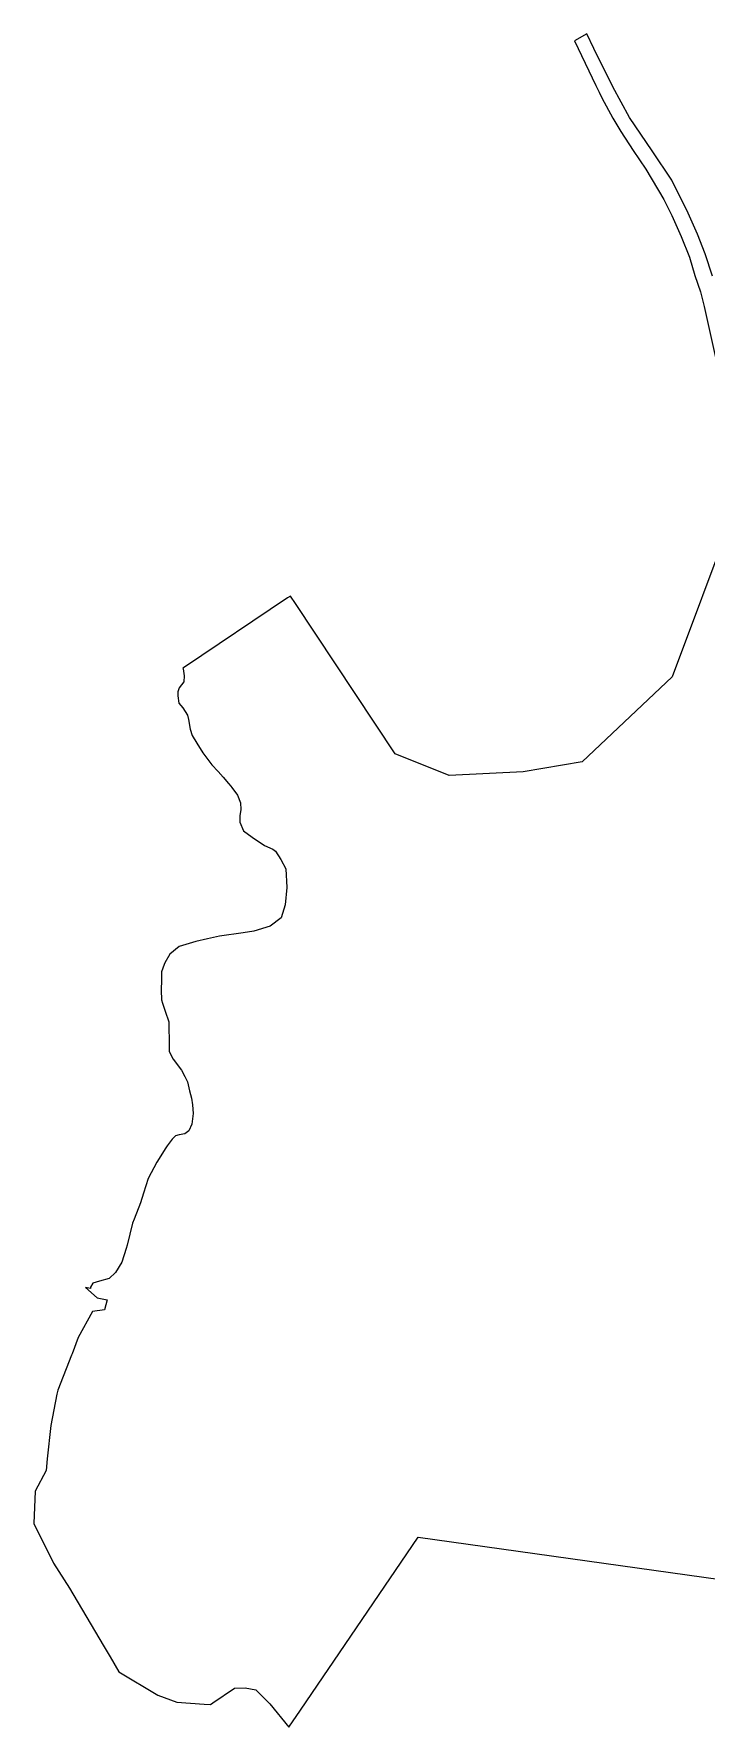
# Model space of a CAD drawing. Header units: metres. Extents: x 302094 to 304730, y 6265242 to 6268907.
# Drawn here: x 302094 to 302990, y 6266651 to 6268907 of the extents above; entities that cross this region are included whole.
import ezdxf

# ---------------------------------------------------------------- set-up
doc = ezdxf.new("R2010")
doc.units = ezdxf.units.M
doc.layers.add('Cadastre Land Parcels_SP_EXT', color=7, linetype='Continuous', lineweight=5)

msp = doc.modelspace()

# ---------------------------------------------------------------- linework, layer by layer
at = {"layer": 'Cadastre Land Parcels_SP_EXT', "linetype": 'Continuous'}
for points in [[(302998.2, 6268584.4), (302988.4, 6268614), (302978.4, 6268640.3), (302965.9, 6268668.1), (302944.2, 6268712.3), (302917.8, 6268751.5), (302887.6, 6268795.5), (302865.3, 6268836.8), (302840, 6268887.8), (302830.9, 6268907.2), (302814.2, 6268897.9), (302828.5, 6268868.2), (302842.9, 6268838.5), (302845, 6268834), (302847.2, 6268829.5), (302850.9, 6268821.7), (302865.7, 6268795), (302876, 6268777.1), (302892.7, 6268751.9), (302909.7, 6268727), (302933.7, 6268686.3), (302944.3, 6268665.1), (302956.7, 6268637.3), (302967.7, 6268609.8), (302974.7, 6268585.1), (302982.4, 6268563.6), (302987.5, 6268544), (303040.2, 6268306)], [(303024, 6268262.6), (302944.7, 6268050.3), (302824.8, 6267937.2), (302746, 6267923.9), (302647.3, 6267918.7), (302575.5, 6267947.6), (302442.3, 6268147.9), (302435.6, 6268158), (302431.9, 6268155.5), (302294.3, 6268063.1), (302292.4, 6268061.8), (302292.6, 6268060.8), (302293.9, 6268051.7), (302293.4, 6268043.5), (302287.4, 6268035.5), (302285.5, 6268030.4), (302285.4, 6268024.8), (302286.8, 6268015.3), (302292.1, 6268008.9), (302298.2, 6267999.3), (302299.7, 6267993.6), (302301.8, 6267980.7), (302304.5, 6267972), (302310.7, 6267961.7), (302318.9, 6267949.1), (302326.8, 6267938.5), (302330.9, 6267933), (302339.2, 6267924.2), (302346, 6267916.8), (302353.3, 6267908.3), (302356.3, 6267904.7), (302357.7, 6267902.8), (302365.1, 6267892.6), (302369.1, 6267882.6), (302369.5, 6267873.5), (302368.1, 6267864.9), (302368.2, 6267860.2), (302368.3, 6267856.5), (302373, 6267845.2), (302384.7, 6267836.7), (302400.9, 6267825.7), (302412, 6267820.8), (302415.7, 6267817.8), (302422.8, 6267807.1), (302429.4, 6267794.6), (302430.7, 6267769.7), (302428.6, 6267746.5), (302423.4, 6267729.1), (302408.6, 6267718.1), (302387, 6267711.4), (302372.7, 6267709.3), (302341.3, 6267704.5), (302325.1, 6267701), (302309.5, 6267697.6), (302296.3, 6267693.6), (302287.2, 6267690.8), (302274.8, 6267680.6), (302268, 6267669.2), (302267.2, 6267667.1), (302263.7, 6267657.4), (302263.9, 6267646.7), (302263.4, 6267632.7), (302263.6, 6267619.7), (302265.1, 6267615.3), (302268.5, 6267604.7), (302273.4, 6267590.6), (302273.7, 6267576.5), (302273.8, 6267571.7), (302274, 6267564.2), (302273.8, 6267551.5), (302274.9, 6267549.3), (302279.2, 6267540.6), (302290.3, 6267526.3), (302294.8, 6267517.8), (302298.4, 6267510.8), (302301.3, 6267498.4), (302303.6, 6267488.9), (302305, 6267480), (302306, 6267468.5), (302304.3, 6267454.3), (302300.2, 6267445.4), (302294.7, 6267441.3), (302287.5, 6267440), (302282.3, 6267438.8), (302277.8, 6267434.3), (302271.4, 6267425.5), (302269.5, 6267422.5), (302257.5, 6267403.5), (302245.9, 6267381.7), (302239.7, 6267362.1), (302235.7, 6267349.3), (302227.2, 6267327.7), (302225, 6267322.2), (302217.8, 6267293.1), (302216.5, 6267288.7), (302210.9, 6267270.3), (302202.3, 6267256.7), (302193.8, 6267248.7), (302181.1, 6267244.9), (302172.1, 6267242.2), (302169, 6267237), (302169.1, 6267235.8), (302169.1, 6267235.6), (302169.2, 6267235.2), (302162.4, 6267236.3), (302178, 6267222.8), (302191.1, 6267220.1), (302187.6, 6267206.9), (302171.6, 6267204.3), (302152.8, 6267170), (302144.7, 6267148.2), (302143.9, 6267146.2), (302125.4, 6267099.9), (302124.3, 6267094.3), (302116.2, 6267052.7), (302111.5, 6267008), (302110, 6266992.7), (302095.4, 6266965), (302093.6, 6266922.1), (302119.7, 6266869.2), (302141, 6266835.9), (302186, 6266759.8), (302195.1, 6266744.5), (302206.9, 6266724.5), (302259, 6266693.1), (302284.2, 6266684.1), (302320.5, 6266681.3), (302329.3, 6266680.6), (302332.4, 6266682.8), (302361.2, 6266702.7), (302375.2, 6266703), (302389.7, 6266700.2), (302408.4, 6266681.5), (302433.4, 6266650.6), (302449, 6266673.4), (302605.9, 6266903.8), (303345.6, 6266800.3)]]:
    msp.add_lwpolyline(points, dxfattribs=at)

doc.saveas('drawing.dxf')
